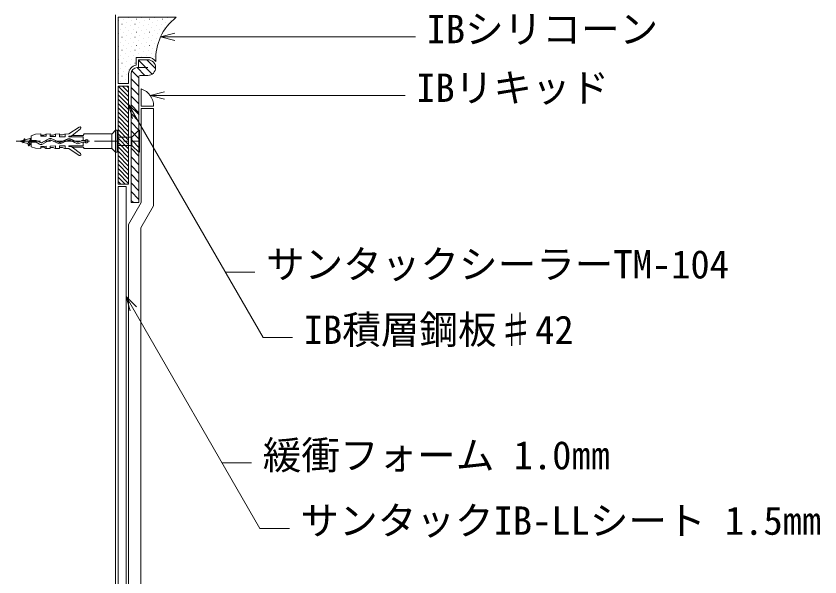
# Model space of a CAD drawing. Units: millimetres, scale not verified. Extents: x -840 to 840, y -594 to 594.
# Drawn here: x -219.9 to 107.8, y -109 to 119.6 of the extents above; entities that cross this region are included whole.
import ezdxf
from ezdxf.enums import TextEntityAlignment as Align

# ---------------------------------------------------------------- set-up
doc = ezdxf.new("R2010")
doc.units = ezdxf.units.MM
doc.header["$LTSCALE"] = 2
doc.linetypes.add('CHAIN1', pattern=[8, 5, -1, 1, -1])
for name, color, linetype, lineweight in [('0-2_文字', 5, 'Continuous', 9), ('0-6_躯体', 7, 'Continuous', 9), ('0-7_寸法線', 7, 'Continuous', 9), ('0-8_部材(ﾋﾞｽ類)', 7, 'Continuous', 9), ('0-9_中心線', 2, 'CHAIN1', 9), ('0-A_部材(積層鋼板)', 4, 'Continuous', 9), ('0-B_IBｼｰﾄ', 7, 'Continuous', 9), ('0-C_IBリキッド', 7, 'Continuous', 9), ('0-D_ブチルﾃｰﾌﾟ', 4, 'Continuous', 9), ('0-E_シーリング(IBｼﾘｺｰﾝ)', 7, 'Continuous', 9), ('0-F_緩衝フォーム', 7, 'Continuous', 9)]:
    doc.layers.add(name, color=color, linetype=linetype, lineweight=lineweight)
doc.styles.add('ＭＳ ゴシック', font='')
doc.styles.get('ＭＳ ゴシック').set_extended_font_data('MS Gothic')

msp = doc.modelspace()

# ---------------------------------------------------------------- linework, layer by layer
at = {"layer": '0-6_躯体'}
msp.add_line((-179.365, 120.064), (-179.365, -282.936), dxfattribs=at)
at = {"layer": '0-7_寸法線'}
for p, q in [((-161.007, 111.115), (-57.093, 111.115)), ((-165.241, 87.203), (-61.327, 87.203)), ((-134.59, 15.253), (-122.59, 15.253)), ((-135.887, -62.538), (-123.887, -62.538))]:
    msp.add_line(p, q, dxfattribs=at)
for points in [[(-155.213, 109.562), (-161.008, 111.115), (-155.213, 112.668)], [(-159.448, 85.65), (-165.243, 87.203), (-159.448, 88.756)], [(-174.031, 83.567), (-119.194, -11.416), (-107.194, -11.416)], [(-169.789, 79.325), (-174.031, 83.567), (-172.479, 77.772)], [(-175.031, 5.263), (-120.49, -89.206), (-108.49, -89.206)], [(-170.789, 1.02), (-175.031, 5.263), (-173.479, -0.533)]]:
    msp.add_lwpolyline(points, dxfattribs=at)
at = {"layer": '0-8_部材(ﾋﾞｽ類)'}
for p, q in [((-179.365, 64.07), (-179.365, 73.064)), ((-169.865, 64.048), (-169.865, 73.048)), ((-216.822, 69.041), (-217.349, 68.235)), ((-216.64, 69.516), (-217.211, 67.876)), ((-216.54, 69.516), (-217.111, 67.876)), ((-216.225, 69.201), (-216.878, 68.109)), ((-213.763, 69.86), (-215.168, 67.651)), ((-213.763, 69.74), (-214.814, 66.73)), ((-213.763, 69.454), (-214.714, 66.73)), ((-213.763, 68.904), (-212.061, 68.923)), ((-212.061, 68.923), (-212.061, 68.89)), ((-209.494, 68.008), (-206.526, 69.594)), ((-209.479, 67.978), (-206.51, 69.565)), ((-206.28, 68.972), (-209.201, 67.425)), ((-206.263, 68.943), (-209.186, 67.396)), ((-202.629, 67.602), (-205.694, 68.98)), ((-202.616, 67.632), (-205.68, 69.01)), ((-205.372, 69.559), (-202.358, 68.111)), ((-205.365, 69.593), (-202.344, 68.141)), ((-201.983, 68.135), (-198.817, 69.506)), ((-201.97, 68.104), (-198.804, 69.475)), ((-198.564, 68.992), (-201.763, 67.624)), ((-198.551, 68.962), (-201.75, 67.594)), ((-195.184, 67.607), (-198.092, 68.955)), ((-195.171, 67.637), (-198.078, 68.985)), ((-197.847, 69.472), (-194.894, 68.204)), ((-197.833, 69.502), (-194.881, 68.234)), ((-197.368, 70.747), (-197.109, 70.945)), ((-192.583, 68.916), (-191.792, 68.916)), ((-192.583, 68.882), (-191.773, 68.882)), ((-180.88, 71.567), (-180.88, 65.567)), ((-173.109, 70.218), (-178.763, 70.218)), ((-172.695, 70.218), (-172.695, 66.878)), ((-213.763, 67.274), (-214.084, 67.36)), ((-212.061, 68.211), (-213.763, 68.231)), ((-212.061, 68.244), (-212.061, 68.211)), ((-210.336, 67.396), (-211.703, 68.122)), ((-210.32, 67.426), (-211.687, 68.151)), ((-211.371, 68.712), (-210.054, 67.985)), ((-211.355, 68.741), (-210.037, 68.014)), ((-197.368, 66.387), (-197.109, 66.19)), ((-194.576, 68.231), (-193.125, 68.811)), ((-194.564, 68.2), (-193.136, 68.771)), ((-192.879, 68.195), (-194.329, 67.615)), ((-192.894, 68.153), (-194.318, 67.584)), ((-191.773, 68.252), (-192.583, 68.252)), ((-191.792, 68.219), (-192.583, 68.219)), ((-178.763, 66.878), (-173.109, 66.878))]:
    msp.add_line(p, q, dxfattribs=at)
for points in [[(-194.176, 62.819), (-198.374, 65.567), (-199.974, 65.656), (-199.974, 66.723), (-202.196, 66.723), (-202.196, 65.567), (-203.814, 65.656), (-203.814, 66.669), (-206.019, 66.598), (-206.019, 65.567), (-207.636, 65.656), (-207.636, 66.527), (-209.859, 66.456), (-209.859, 65.567), (-211.999, 65.675), (-213.763, 66.317), (-213.763, 70.817), (-211.999, 71.459), (-209.859, 71.567), (-209.859, 70.678), (-207.636, 70.607), (-207.636, 71.478), (-206.019, 71.567), (-206.019, 70.536), (-203.814, 70.465), (-203.814, 71.478), (-202.196, 71.567), (-202.196, 70.412), (-199.974, 70.412), (-199.974, 71.478), (-198.374, 71.567), (-194.176, 74.315)], [(-193.644, 73.593), (-197.109, 70.945), (-192.62, 70.945)], [(-180.821, 71.608), (-179.365, 73.064), (-178.763, 73.064), (-178.763, 64.07), (-179.365, 64.07), (-180.821, 65.527)], [(-172.402, 66.585), (-169.865, 64.048), (-169.565, 64.048), (-169.565, 73.048), (-169.865, 73.048), (-172.402, 70.511)], [(-213.763, 67.782), (-214.084, 67.36), (-214.714, 66.73), (-214.814, 66.73), (-215.168, 67.651), (-216.878, 68.109), (-217.111, 67.876), (-217.211, 67.876), (-217.349, 68.235), (-218.589, 68.567), (-216.822, 69.041), (-216.64, 69.516), (-216.54, 69.516), (-216.225, 69.201), (-213.763, 69.86)], [(-213.763, 68.244), (-212.786, 68.244), (-212.786, 68.89), (-213.763, 68.89)], [(-207.636, 71.478), (-207.814, 71.478), (-208.65, 71.034), (-209.859, 71.016)], [(-206.019, 71.087), (-204.81, 71.105), (-204.01, 71.478), (-203.814, 71.478)], [(-199.974, 71.478), (-200.223, 71.478), (-200.988, 71.176), (-202.196, 71.14)], [(-192.512, 68.916), (-192.512, 70.411), (-198.374, 70.411), (-198.374, 70.678), (-197.621, 70.678)], [(-192.418, 71.11), (-192.371, 71.318), (-192.335, 71.389), (-192.335, 71.46), (-192.3, 71.531), (-192.3, 71.549), (-180.963, 71.549)], [(-207.636, 65.656), (-207.814, 65.656), (-208.65, 66.1), (-209.859, 66.118)], [(-206.019, 66.047), (-204.81, 66.029), (-204.01, 65.656), (-203.814, 65.656)], [(-199.974, 65.656), (-200.223, 65.656), (-200.988, 65.958), (-202.196, 65.994)], [(-192.512, 68.219), (-192.512, 66.723), (-198.374, 66.723), (-198.374, 66.456), (-197.621, 66.456)], [(-192.62, 66.19), (-197.109, 66.19), (-193.644, 63.542)], [(-180.963, 65.585), (-192.3, 65.585), (-192.3, 65.603), (-192.335, 65.674), (-192.335, 65.745), (-192.371, 65.816), (-192.418, 66.025)]]:
    msp.add_lwpolyline(points, dxfattribs=at)
for centre, radius, start, end in [((-193.916, 73.949), 0.449, 307.38183, 125.39037), ((-212.061, 67.464), 1.46, 61.08802, 90), ((-212.061, 67.464), 1.427, 61.08803, 90), ((-205.947, 68.512), 1.228, 61.72501, 118.14051), ((-205.947, 68.512), 1.194, 61.21205, 118.14075), ((-205.947, 68.476), 0.597, 63.40833, 123.92435), ((-205.947, 68.476), 0.564, 63.33961, 124.09914), ((-198.329, 68.379), 1.228, 66.1713, 113.41182), ((-198.329, 68.379), 1.194, 66.1713, 113.41182), ((-198.329, 68.443), 0.597, 65.12729, 113.15958), ((-198.329, 68.443), 0.564, 65.12729, 113.15958), ((-197.621, 71.178), 0.5, 270, 300.42714), ((-192.583, 67.456), 1.427, 90, 112.80926), ((-192.583, 67.456), 1.46, 90, 111.80677), ((-192.62, 71.151), 0.207, 270, 348.37519), ((-191.204, 68.567), 0.683, 210.64443, 149.35557), ((-191.204, 68.567), 0.65, 208.99242, 151.00758), ((-180.963, 71.749), 0.2, 270, 315), ((-173.109, 71.218), 1, 270, 315), ((-212.061, 67.448), 0.796, 62.04844, 90), ((-212.061, 67.448), 0.763, 62.04844, 90), ((-209.76, 68.481), 1.228, 242.04844, 297.90101), ((-209.76, 68.481), 1.194, 242.04844, 297.90101), ((-209.76, 68.505), 0.597, 240.58068, 298.12344), ((-209.76, 68.505), 0.564, 240.56891, 298.12344), ((-202.18, 68.6), 1.095, 245.77806, 293.15958), ((-202.18, 68.6), 1.062, 245.77806, 293.15958), ((-202.157, 68.529), 0.465, 244.33266, 293.72188), ((-202.157, 68.529), 0.431, 244.33266, 293.72188), ((-197.621, 65.956), 0.5, 59.57286, 90), ((-194.724, 68.6), 1.095, 245.12729, 291.7854), ((-194.724, 68.6), 1.062, 245.12729, 291.82813), ((-194.724, 68.6), 0.431, 246.76335, 291.79863), ((-194.724, 68.6), 0.398, 246.76335, 291.80677), ((-192.583, 67.456), 0.763, 90, 114.02488), ((-192.583, 67.456), 0.796, 90, 111.80677), ((-192.62, 65.983), 0.207, 11.62481, 90), ((-180.963, 65.385), 0.2, 45, 90), ((-173.109, 65.878), 1, 45, 90), ((-193.916, 63.185), 0.449, 234.60963, 52.61817)]:
    msp.add_arc(centre, radius, start, end, dxfattribs=at)
at = {"layer": '0-9_中心線'}
msp.add_line((-219.933, 68.567), (-171.035, 68.567), dxfattribs=at)
at = {"layer": '0-A_部材(積層鋼板)'}
for p, q in [((-163.072, 98.162), (-166.645, 101.735)), ((-167.383, 95.402), (-170.548, 98.567)), ((-170.031, 98.569), (-170.531, 98.569)), ((-164.407, 95.962), (-170.031, 101.586)), ((-169.865, 94.349), (-172.737, 97.221)), ((-169.365, 95.402), (-166.198, 95.402)), ((-169.865, 90.813), (-173.031, 93.98)), ((-169.865, 87.277), (-173.031, 90.444)), ((-169.865, 83.742), (-173.031, 86.909)), ((-169.865, 80.206), (-173.031, 83.373)), ((-169.865, 76.671), (-173.031, 79.838)), ((-169.865, 73.135), (-173.031, 76.302)), ((-169.865, 69.6), (-173.031, 72.766)), ((-169.865, 62.529), (-173.031, 65.695)), ((-169.865, 58.993), (-173.031, 62.16)), ((-169.865, 55.458), (-173.031, 58.624)), ((-169.865, 51.922), (-173.031, 55.089)), ((-169.865, 48.387), (-173.031, 51.553)), ((-169.865, 44.851), (-173.031, 48.018)), ((-172.118, 43.569), (-173.031, 44.482))]:
    msp.add_line(p, q, dxfattribs=at)
at = {"layer": '0-A_部材(積層鋼板)', "color": 7}
for p, q in [((-170.531, 98.569), (-166.198, 98.569)), ((-166.198, 95.402), (-169.365, 95.402))]:
    msp.add_line(p, q, dxfattribs=at)
at = {"layer": '0-A_部材(積層鋼板)'}
for points in [[(-166.198, 101.735), (-170.031, 101.735), (-170.031, 98.569)], [(-173.031, 96.069), (-173.031, 68.569), (-169.865, 68.569), (-169.865, 94.902)], [(-169.865, 66.064), (-172.369, 68.569), (-173.031, 69.231)]]:
    msp.add_lwpolyline(points, dxfattribs=at)
at = {"layer": '0-A_部材(積層鋼板)', "color": 7}
for points in [[(-170.031, 98.569), (-170.031, 101.735), (-166.198, 101.735)], [(-169.865, 94.902), (-169.865, 43.569), (-173.031, 43.569), (-173.031, 96.069)]]:
    msp.add_lwpolyline(points, dxfattribs=at)
at = {"layer": '0-A_部材(積層鋼板)'}
msp.add_lwpolyline([(-173.031, 43.569), (-169.865, 43.569), (-169.865, 68.569), (-173.031, 68.569)], close=True, dxfattribs=at)
for centre, radius, start, end in [((-166.198, 98.569), 3.167, 270, 90), ((-170.531, 96.069), 2.5, 90, 180), ((-169.365, 94.902), 0.5, 90, 180)]:
    msp.add_arc(centre, radius, start, end, dxfattribs=at)
at = {"layer": '0-A_部材(積層鋼板)', "color": 7}
for centre, radius, start, end in [((-166.198, 98.569), 3.167, 270, 90), ((-170.531, 96.069), 2.5, 90, 180), ((-169.365, 94.902), 0.5, 90, 180)]:
    msp.add_arc(centre, radius, start, end, dxfattribs=at)
at = {"layer": '0-B_IBｼｰﾄ'}
for p, q in [((-168.865, 43.569), (-168.865, 81.902)), ((-168.865, 81.902), (-163.865, 81.902)), ((-163.865, 42.229), (-163.865, 81.902)), ((-168.865, 43.569), (-174.031, 34.62)), ((-163.865, 42.229), (-169.031, 33.28)), ((-174.031, -256.432), (-174.031, 34.62)), ((-169.031, -254.612), (-169.031, 33.28))]:
    msp.add_line(p, q, dxfattribs=at)
at = {"layer": '0-C_IBリキッド'}
for q in [(-168.865, 89.902), (-163.865, 82.902)]:
    msp.add_line((-168.865, 82.902), q, dxfattribs=at)
msp.add_arc((-171.265, 82.902), 7.4, 0, 71.07536, dxfattribs=at)
at = {"layer": '0-D_ブチルﾃｰﾌﾟ'}
for p, q in [((-174.031, 84.974), (-178.365, 89.307)), ((-174.031, 86.742), (-178.358, 91.069)), ((-174.031, 88.51), (-176.59, 91.069)), ((-174.031, 90.277), (-174.823, 91.069)), ((-174.031, 83.206), (-178.365, 87.54)), ((-174.031, 81.439), (-178.365, 85.772)), ((-174.031, 79.671), (-178.365, 84.004)), ((-174.031, 77.903), (-178.365, 82.236)), ((-174.031, 76.135), (-178.365, 80.469)), ((-174.031, 74.367), (-178.365, 78.701)), ((-174.031, 72.6), (-178.365, 76.933)), ((-174.031, 70.832), (-178.365, 75.165)), ((-174.031, 69.064), (-178.365, 73.397)), ((-174.031, 67.296), (-178.365, 71.63)), ((-174.031, 65.529), (-178.365, 69.862)), ((-174.031, 63.761), (-178.365, 68.094)), ((-174.031, 61.993), (-178.365, 66.326)), ((-174.031, 60.225), (-178.365, 64.559)), ((-174.031, 58.458), (-178.365, 62.791)), ((-174.031, 56.69), (-178.365, 61.023)), ((-174.031, 54.922), (-178.365, 59.255)), ((-174.031, 53.154), (-178.365, 57.488)), ((-174.031, 51.386), (-178.365, 55.72)), ((-175.481, 51.069), (-178.365, 53.952)), ((-177.249, 51.069), (-178.365, 52.184))]:
    msp.add_line(p, q, dxfattribs=at)
at = {"layer": '0-D_ブチルﾃｰﾌﾟ', "color": 7}
msp.add_lwpolyline([(-178.365, 91.069), (-178.365, 51.069), (-174.031, 51.069), (-174.031, 91.069)], close=True, dxfattribs=at)
at = {"layer": '0-D_ブチルﾃｰﾌﾟ'}
msp.add_lwpolyline([(-178.365, 91.069), (-178.365, 51.069), (-174.031, 51.069), (-174.031, 91.069)], close=True, dxfattribs=at)
at = {"layer": '0-E_シーリング(IBｼﾘｺｰﾝ)'}
for p, q in [((-178.365, 92.069), (-178.365, 119.064)), ((-154.655, 119.064), (-178.365, 119.064)), ((-176.903, 119.064), (-176.883, 119.064)), ((-176.087, 118.248), (-176.067, 118.248)), ((-174.251, 119.064), (-174.231, 119.064)), ((-174.098, 118.911), (-174.078, 118.911)), ((-171.599, 119.064), (-171.579, 119.064)), ((-170.784, 118.248), (-170.764, 118.248)), ((-168.948, 119.064), (-168.928, 119.064)), ((-168.795, 118.911), (-168.775, 118.911)), ((-166.296, 119.064), (-166.276, 119.064)), ((-165.48, 118.248), (-165.46, 118.248)), ((-163.645, 119.064), (-163.625, 119.064)), ((-163.492, 118.911), (-163.472, 118.911)), ((-160.993, 119.064), (-160.973, 119.064)), ((-160.177, 118.248), (-160.157, 118.248)), ((-158.341, 119.064), (-158.321, 119.064)), ((-158.188, 118.911), (-158.168, 118.911)), ((-155.69, 119.064), (-155.67, 119.064)), ((-178.365, 117.875), (-178.345, 117.875)), ((-178.365, 115.223), (-178.345, 115.223)), ((-178.076, 117.585), (-178.056, 117.585)), ((-176.75, 116.26), (-176.73, 116.26)), ((-175.424, 114.934), (-175.404, 114.934)), ((-174.761, 116.922), (-174.741, 116.922)), ((-173.435, 115.597), (-173.415, 115.597)), ((-172.772, 117.585), (-172.752, 117.585)), ((-171.446, 116.26), (-171.426, 116.26)), ((-170.121, 114.934), (-170.101, 114.934)), ((-169.458, 116.922), (-169.438, 116.922)), ((-168.132, 115.597), (-168.112, 115.597)), ((-167.469, 117.585), (-167.449, 117.585)), ((-166.143, 116.26), (-166.123, 116.26)), ((-164.817, 114.934), (-164.797, 114.934)), ((-164.154, 116.922), (-164.134, 116.922)), ((-162.829, 115.597), (-162.809, 115.597)), ((-162.166, 117.585), (-162.146, 117.585)), ((-160.84, 116.26), (-160.82, 116.26)), ((-159.514, 114.934), (-159.494, 114.934)), ((-158.851, 116.922), (-158.831, 116.922)), ((-156.862, 117.585), (-156.842, 117.585)), ((-178.365, 112.571), (-178.345, 112.571)), ((-178.076, 112.282), (-178.056, 112.282)), ((-177.413, 114.271), (-177.393, 114.271)), ((-176.087, 112.945), (-176.067, 112.945)), ((-174.761, 111.619), (-174.741, 111.619)), ((-174.098, 113.608), (-174.078, 113.608)), ((-172.772, 112.282), (-172.752, 112.282)), ((-172.109, 114.271), (-172.089, 114.271)), ((-170.784, 112.945), (-170.764, 112.945)), ((-169.458, 111.619), (-169.438, 111.619)), ((-168.795, 113.608), (-168.775, 113.608)), ((-167.469, 112.282), (-167.449, 112.282)), ((-166.806, 114.271), (-166.786, 114.271)), ((-165.48, 112.945), (-165.46, 112.945)), ((-164.154, 111.619), (-164.134, 111.619)), ((-163.492, 113.608), (-163.472, 113.608)), ((-162.166, 112.282), (-162.146, 112.282)), ((-161.503, 114.271), (-161.483, 114.271)), ((-160.177, 112.945), (-160.157, 112.945)), ((-178.365, 109.92), (-178.345, 109.92)), ((-177.413, 108.967), (-177.393, 108.967)), ((-176.75, 110.956), (-176.73, 110.956)), ((-175.424, 109.63), (-175.404, 109.63)), ((-174.098, 108.305), (-174.078, 108.305)), ((-173.435, 110.293), (-173.415, 110.293)), ((-172.109, 108.967), (-172.089, 108.967)), ((-171.446, 110.956), (-171.426, 110.956)), ((-170.121, 109.63), (-170.101, 109.63)), ((-168.795, 108.305), (-168.775, 108.305)), ((-168.132, 110.293), (-168.112, 110.293)), ((-166.806, 108.967), (-166.786, 108.967)), ((-166.143, 110.956), (-166.123, 110.956)), ((-164.817, 109.63), (-164.797, 109.63)), ((-163.492, 108.305), (-163.472, 108.305)), ((-162.829, 110.293), (-162.809, 110.293)), ((-178.365, 107.268), (-178.345, 107.268)), ((-178.076, 106.979), (-178.056, 106.979)), ((-176.75, 105.653), (-176.73, 105.653)), ((-176.087, 107.642), (-176.067, 107.642)), ((-174.761, 106.316), (-174.741, 106.316)), ((-173.435, 104.99), (-173.415, 104.99)), ((-172.772, 106.979), (-172.752, 106.979)), ((-171.446, 105.653), (-171.426, 105.653)), ((-170.784, 107.642), (-170.764, 107.642)), ((-169.458, 106.316), (-169.438, 106.316)), ((-168.132, 104.99), (-168.112, 104.99)), ((-167.469, 106.979), (-167.449, 106.979)), ((-166.143, 105.653), (-166.123, 105.653)), ((-165.48, 107.642), (-165.46, 107.642)), ((-164.154, 106.316), (-164.134, 106.316)), ((-162.829, 104.99), (-162.809, 104.99)), ((-178.365, 104.616), (-178.345, 104.616)), ((-178.365, 101.965), (-178.345, 101.965)), ((-178.076, 101.675), (-178.056, 101.675)), ((-177.413, 103.664), (-177.393, 103.664)), ((-176.087, 102.338), (-176.067, 102.338)), ((-175.424, 104.327), (-175.404, 104.327)), ((-174.098, 103.001), (-174.078, 103.001)), ((-172.772, 101.675), (-172.752, 101.675)), ((-172.109, 103.664), (-172.089, 103.664)), ((-170.121, 104.327), (-170.101, 104.327)), ((-168.795, 103.001), (-168.775, 103.001)), ((-166.806, 103.664), (-166.786, 103.664)), ((-164.817, 104.327), (-164.797, 104.327)), ((-163.492, 103.001), (-163.472, 103.001)), ((-178.365, 99.313), (-178.345, 99.313)), ((-177.413, 98.361), (-177.393, 98.361)), ((-176.75, 100.35), (-176.73, 100.35)), ((-175.424, 99.024), (-175.404, 99.024)), ((-174.761, 101.013), (-174.741, 101.013)), ((-173.435, 99.687), (-173.415, 99.687)), ((-171.446, 100.35), (-171.426, 100.35)), ((-178.365, 96.661), (-178.345, 96.661)), ((-178.076, 96.372), (-178.056, 96.372)), ((-176.087, 97.035), (-176.067, 97.035)), ((-174.761, 95.709), (-174.741, 95.709)), ((-174.098, 97.698), (-174.078, 97.698)), ((-174.031, 92.069), (-174.031, 96.069)), ((-178.365, 94.01), (-178.345, 94.01)), ((-178.365, 92.069), (-174.031, 92.069)), ((-177.413, 93.058), (-177.393, 93.058)), ((-176.75, 95.046), (-176.73, 95.046)), ((-175.424, 93.72), (-175.404, 93.72)), ((-174.098, 92.395), (-174.078, 92.395))]:
    msp.add_line(p, q, dxfattribs=at)
for points in [[(-154.655, 119.064), (-178.365, 119.064), (-178.365, 92.069), (-174.031, 92.069), (-174.031, 96.069)], [(-171.031, 99.533), (-171.031, 102.735), (-166.198, 102.735)], [(-171.031, 99.533), (-171.031, 102.735), (-166.198, 102.735)]]:
    msp.add_lwpolyline(points, dxfattribs=at)
for centre, radius, start, end in [((-141.845, 102.31), 21.09, 127.40108, 183.24467), ((-141.845, 102.31), 21.09, 127.40108, 183.24467), ((-166.198, 98.569), 4.167, 37.69344, 90), ((-166.198, 98.569), 4.167, 37.69344, 90), ((-170.531, 96.069), 3.5, 98.21321, 180), ((-170.531, 96.069), 3.5, 98.21321, 180)]:
    msp.add_arc(centre, radius, start, end, dxfattribs=at)
at = {"layer": '0-F_緩衝フォーム'}
for p, q in [((-178.365, 50.069), (-178.365, -281.936)), ((-175.031, 50.069), (-178.365, 50.069)), ((-175.031, 50.069), (-175.031, -278.603))]:
    msp.add_line(p, q, dxfattribs=at)

# ---------------------------------------------------------------- texts
at = {"layer": '0-2_文字', "color": 7, "style": 'ＭＳ ゴシック'}
for s, p in [('IBシリコーン', (-52.552, 105.056)), ('IBリキッド', (-56.787, 81.145)), ('サンタックシーラーTM-104', (-118.05, 9.194)), ('IB積層鋼板♯42', (-102.653, -17.475)), ('緩衝フォーム 1.0㎜', (-119.346, -68.597)), ('サンタックIB-LLシート 1.5㎜', (-103.95, -95.265))]:
    msp.add_text(s, height=11.54, dxfattribs=at).set_placement(p, align=Align.BOTTOM_LEFT)

doc.saveas('drawing.dxf')
